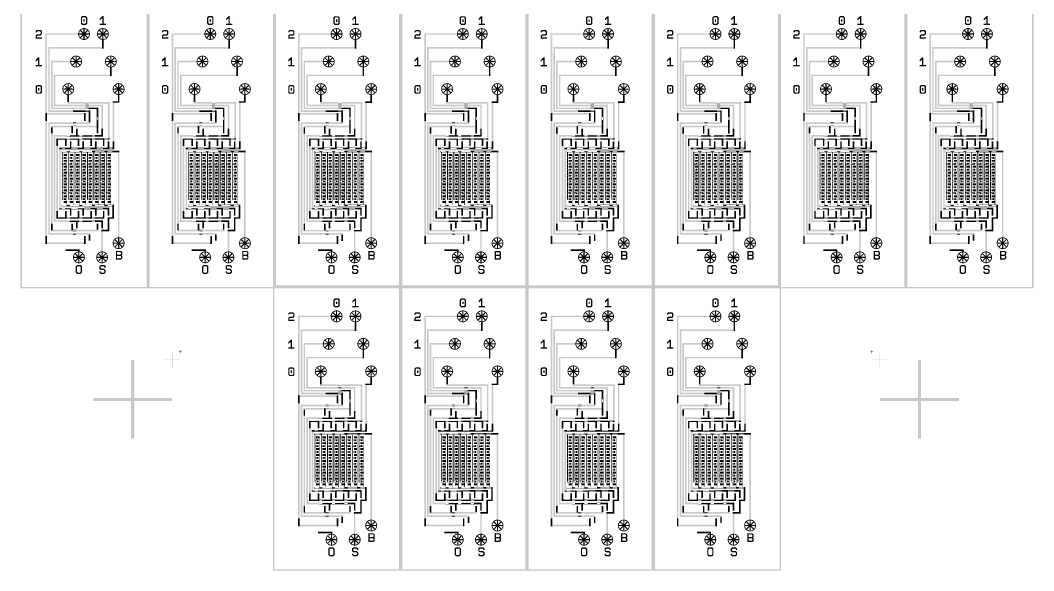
# Model space of a CAD drawing. Extents: x -40770 to 40888, y -46565 to 44734.
# Drawn here: x -32624 to 32742, y -46565 to -11040 of the extents above; entities that cross this region are included whole.
import ezdxf

# ---------------------------------------------------------------- set-up
doc = ezdxf.new("R2010")
doc.units = 0
doc.layers.add('L3D0_control', color=2, linetype='CONTINUOUS')

# ---------------------------------------------------------------- blocks, each defined once
blk = doc.blocks.new('TEXT$12')
at = {"layer": 'L3D0_control'}
for points in [[(0, 480), (80, 560), (120, 480), (120, 560)], [(0, 440), (0, 480), (80, 440), (120, 480)], [(0, 120), (0, 440), (80, 120), (80, 440)], [(0, 80), (0, 120), (120, 80), (80, 120)], [(80, 0), (0, 80), (120, 0), (120, 80)], [(120, 480), (120, 560), (400, 480), (320, 560)], [(120, 0), (120, 80), (320, 0), (400, 80)], [(160, 200), (160, 360), (240, 200), (240, 360)], [(320, 440), (280, 480), (400, 440), (400, 480)], [(280, 80), (320, 120), (400, 80), (400, 120)], [(320, 120), (320, 440), (400, 120), (400, 440)]]:
    blk.add_solid(points, dxfattribs=at)
blk = doc.blocks.new('control-inlet')
at = {"layer": 'L3D0_control'}
for points in [[(-376, 19), (-373.709, 35.498), (-373.709, 19)], [(-375, -18), (-376, 19), (-330.794, -18), (-330.794, 19)], [(-373.709, 35.498), (-371, 55), (-330.794, 35.498), (-322.724, 55)], [(-373.709, 35), (-373.709, 35.498), (-331, 35), (-330.794, 35.498)], [(-373.709, 19), (-373.709, 35), (-330.794, 19), (-330.794, 35)], [(-371, 55), (-365, 91), (-322.724, 55), (-307.828, 91)], [(-365, 91), (-353, 126), (-307.828, 91), (-293.345, 126)], [(-353, 126), (-339, 160), (-293.345, 126), (-279.276, 160)], [(-339, 160), (-330, 179), (-279.276, 160), (-259, 209)], [(-331, 35), (-330.794, 35.001), (-330.794, 35)], [(-330.794, -18), (-330.794, 35.001), (-209, -18), (-209, 35.498)], [(-330, 179), (-323, 193), (-259, 209), (-311.308, 209)], [(-311.308, 209), (-304, 219), (-259, 209), (-259, 237.947)], [(-304, 219), (-302, 224), (-222.339, 253), (-279, 253)], [(-279, 253), (-252, 278), (-222.339, 253), (-222.339, 278)], [(-209, 159), (-259, 209), (-209, 259), (-259, 237.947)], [(-252, 278), (-225, 302), (-222.339, 278), (-222.339, 302)], [(-225, 302), (-193, 322), (-161, 302), (-161, 339)], [(-222.339, 253), (-222.339, 302), (-104.652, 302)], [(-86, 36), (-209, 159), (-86, 136.711), (-209, 259)], [(-209, -18), (-209, 35.498), (-86, -18), (-86, 36)], [(-161, 339), (-126, 354), (-91, 339), (-91, 364)], [(-161, 302), (-161, 339), (-104.652, 302), (-104.652, 339)], [(-104.652, 302), (-104.652, 339), (-35, 331), (-35, 339)], [(-91, 364), (-55, 372), (-18, 364), (-18, 375)], [(-91, 339), (-91, 364), (-18, 339), (-18, 364)], [(-86, -18), (-86, 136.711), (-36, -18), (-36, 87)], [(-36, 87), (-35.769, 136.711), (-18, 87), (-18, 136.711)], [(-36, -18), (-36, 87), (-18, -18), (-18, 87)], [(-35.769, 136.711), (-35, 302), (-18, 136.711), (-18, 309.043)], [(-35, 302), (-35, 339), (-18, 309.043), (-18, 339)], [(-18, 309.043), (-18, 375), (19, 324.371), (19, 376)], [(-18, 193), (-18, 309.043), (35.563, 193), (35, 331)], [(-18, 86), (-18, 193), (36, 86), (35.563, 193)], [(-18, 35.451), (-18, 86), (86, 35.451), (86, 86)], [(-18, -18), (-18, 35.451), (220.465, -18), (220.465, 35.451)], [(19, 324.371), (19, 376), (35, 331), (35, 373.778)], [(55, 322.724), (35, 331), (55, 371), (35, 373.778)], [(36, 86), (88, 138), (136, 86), (188, 138)], [(55, 353), (55, 371), (126, 353), (91, 365)], [(55, 322.724), (55, 353), (126, 322.724), (126, 353)], [(126, 293.345), (55, 322.724), (126, 322.724)], [(86, 36), (86, 86), (136, 86)], [(86, 35.451), (86, 36), (220.465, 35.451)], [(88, 138), (220.465, 193), (188, 138), (220.465, 170.465)], [(88, 138), (143, 193), (220.465, 193)], [(126, 323), (126, 353), (193, 323), (160, 339)], [(126, 302), (126, 323), (224, 302), (193, 323)], [(160.667, 279), (126, 293.345), (160.667, 302), (126, 302)], [(143, 193), (175, 225), (220.465, 193), (220.465, 225)], [(160.667, 279), (160.667, 302), (253, 279), (224, 302)], [(209, 259), (160.667, 279), (209, 279)], [(175, 225), (202, 252), (302, 225), (278, 252)], [(202, 252), (209, 259), (209, 252)], [(209, 252), (209, 279), (278, 252), (253, 279)], [(220.465, 193), (220.465, 225), (259, 209), (259, 225)], [(220.465, 193), (259, 209), (243, 193)], [(220.465, 170.465), (220.465, 193), (243, 193)], [(220.465, 18), (220.465, 35.451), (330.813, 18), (330.813, 35.001)], [(220.465, -18), (220.465, 18), (375.973, -18), (375, 18)], [(265.621, 193), (259, 209), (265.621, 225), (259, 225)], [(265.621, 193), (265.621, 225), (322, 193), (302, 225)], [(278.862, 161), (265.621, 193), (339, 161), (322, 193)], [(293.345, 126), (278.862, 161), (354, 126), (339, 161)], [(307.828, 91), (293.345, 126), (364, 91), (354, 126)], [(322.724, 55), (307.828, 91), (372, 55), (364, 91)], [(330.813, 35.451), (322.724, 55), (373.585, 35.451), (372, 55)], [(331, 35), (330.813, 35.451), (373.585, 35), (373.585, 35.451)], [(330.813, 35), (330.813, 35.001), (331, 35)], [(330.813, 18), (330.813, 35), (373.585, 18), (373.585, 35)], [(373.585, 18), (373.585, 35.451), (375, 18)], [(-373.5, -35), (-375, -18), (-331, -35), (-331, -18)], [(-372, -52), (-373.5, -35), (-323.965, -52), (-331, -35)], [(-372, -55), (-372, -52), (-322.724, -55), (-323.965, -52)], [(-364, -91), (-372, -55), (-307.828, -91), (-322.724, -55)], [(-354, -126), (-364, -91), (-293.345, -126), (-307.828, -91)], [(-339, -161), (-354, -126), (-278.862, -161), (-293.345, -126)], [(-322, -193), (-339, -161), (-265.621, -193), (-278.862, -161)], [(-136.626, -35.793), (-331, -35), (-136.626, -18), (-331, -18)], [(-302, -225), (-322, -193), (-265.621, -225), (-265.621, -193)], [(-278, -252), (-302, -225), (-202, -252), (-175, -225)], [(-253, -279), (-278, -252), (-209, -279), (-209, -252)], [(-265.621, -225), (-265.621, -193), (-259, -225), (-259, -209)], [(-259, -225), (-259, -209), (-243.308, -225), (-243.308, -193)], [(-224, -302), (-253, -279), (-160.667, -302), (-160.667, -279)], [(-243.308, -193), (-208, -157), (-143, -193), (-107, -157)], [(-243.308, -225), (-243.308, -193), (-175, -225), (-143, -193)], [(-193, -323), (-224, -302), (-126, -323), (-126, -302)], [(-209, -259), (-209, -252), (-202, -252)], [(-209, -279), (-209, -259), (-160.667, -279)], [(-208, -157), (-136.774, -86.358), (-107, -157), (-36.358, -86.358)], [(-126, -353), (-160, -339), (-126, -323), (-193, -323)], [(-160.667, -302), (-160.667, -279), (-126, -302), (-126, -293.345)], [(-136.774, -86.358), (-136.626, -86.211), (-36.358, -86.358), (-36, -86.211)], [(-86, -36), (-136.626, -35.793), (-86, -18), (-136.626, -18)], [(-136.626, -86.211), (-86, -36), (18, -86.211), (18, -36)], [(-126, -322.724), (-126, -293.345), (-55, -322.724)], [(-126, -353), (-126, -322.724), (-55, -353), (-55, -322.724)], [(-55, -371), (-91, -365), (-55, -353), (-126, -353)], [(-86, -36), (-86, -18), (18, -36), (18, -18)], [(-35.241, -373.744), (-55, -371), (-35.241, -330.9), (-55, -322.724)], [(-36, -115), (-36, -86.211), (18, -115), (18, -86.211)], [(-35.639, -193), (-36, -115), (18, -193), (18, -115)], [(-35.241, -279), (-35.639, -193), (18, -279), (18, -193)], [(-35, -330.9), (-35.241, -279), (-19, -330.9), (-19, -279)], [(-35, -373.777), (-35.241, -373.744), (-35, -331), (-35.241, -330.9)], [(-19, -376), (-35, -373.777), (-19, -330.9), (-35, -330.9)], [(-19, -376), (-19, -279), (18, -375), (18, -279)], [(18, -35), (18, -18), (307.828, -35), (307.828, -18)], [(18, -36), (18, -35), (86, -36), (86, -35)], [(18, -86), (18, -36), (136, -86), (86, -36)], [(18, -193), (18, -86), (35.563, -193), (36, -86)], [(18, -278), (18, -193), (35.216, -278), (35.563, -193)], [(18, -322.724), (18, -278), (35.034, -322.724), (35.216, -278)], [(18, -331), (18, -322.724), (35, -331), (35.034, -322.724)], [(18, -375), (18, -331), (35.034, -373.619), (35.034, -331)], [(35, -331), (35.034, -330.986), (35.034, -331)], [(35.034, -373.619), (35.034, -330.986), (55, -372), (55, -322.724)], [(143, -193), (36, -86), (243, -193), (136, -86)], [(55, -322.724), (126, -293.345), (126, -322.724)], [(55, -354), (55, -322.724), (126, -354), (126, -322.724)], [(55, -372), (55, -354), (91, -364), (126, -354)], [(86, -36), (86, -35), (136, -35.796), (136, -35)], [(126, -302), (126, -293.345), (163.083, -302), (163.083, -278)], [(126, -322), (126, -302), (193, -322), (225, -302)], [(126, -354), (126, -322), (161, -339), (193, -322)], [(136, -35.796), (136, -35), (331, -35)], [(174, -224), (143, -193), (243, -224), (243, -193)], [(163.083, -278), (209, -259), (209, -278)], [(163.083, -302), (163.083, -278), (225, -302), (252, -278)], [(203, -253), (174, -224), (279, -253), (302, -224)], [(209, -259), (203, -253), (209, -253)], [(209, -278), (209, -253), (252, -278), (279, -253)], [(243, -224), (243, -193), (259, -224), (259, -209)], [(259, -224), (259, -209), (265.621, -224), (265.621, -193)], [(265.621, -193), (279.276, -160), (323, -193), (339, -160)], [(265.621, -224), (265.621, -193), (302, -224), (323, -193)], [(279.276, -160), (293.345, -126), (339, -160), (353, -126)], [(293.345, -126), (307.828, -91), (353, -126), (365, -91)], [(307.828, -35), (307.828, -18), (373.778, -35), (373.778, -18)], [(307.828, -91), (322.724, -55), (365, -91), (371, -55)], [(322.724, -55), (331, -35), (371, -55), (373.778, -35)], [(373.778, -35), (373.778, -18), (376, -19), (375.973, -18)]]:
    blk.add_solid(points, dxfattribs=at)
blk = doc.blocks.new('sandwich')
at = {"layer": 'L3D0_control'}
for points in [[(-226, 74), (-226, 199), (0, 74), (0, 199)], [(-25, -50), (-25, 425), (0, -50), (0, 425)]]:
    blk.add_solid(points, dxfattribs=at)
blk = doc.blocks.new('CIRCLE$4')
at = {"layer": 'L3D0_control'}
for points in [[(-65, 3), (-64, 10), (-56, 3), (-56, 10)], [(-65, -3), (-65, 3), (-56, -3), (-56, 3)], [(-64, 10), (-63, 16), (-56, 10), (-56, 16)], [(-63, 16), (-59, 28), (-56, 16), (-56, 33)], [(-56, 33), (-52, 39), (-44, 33), (-44, 39)], [(-56, -3), (-56, 33), (56, -3), (56, 33)], [(-52, 39), (-48, 44), (-44, 39), (-44, 48)], [(-44, 48), (-39, 52), (-33, 48), (-33, 56)], [(-44, 33), (-44, 48), (-3, 33), (-3, 48)], [(-33, 56), (-28, 59), (-16, 56), (-16, 63)], [(-33, 48), (-33, 56), (-3, 48), (-3, 56)], [(-16, 63), (-10, 64), (-3, 63), (-3, 65)], [(-16, 56), (-16, 63), (-3, 56), (-3, 63)], [(-3, 63), (-3, 65), (3, 63), (3, 65)], [(-3, 56), (-3, 63), (16, 56), (16, 63)], [(-3, 48), (-3, 56), (33, 48), (33, 56)], [(-3, 33), (-3, 48), (44, 33), (44, 48)], [(3, 63), (3, 65), (16, 63), (10, 64)], [(16, 56), (16, 63), (33, 56), (28, 59)], [(33, 48), (33, 56), (44, 48), (39, 52)], [(44, 39), (44, 48), (52, 39), (48, 44)], [(44, 33), (44, 39), (56, 33), (52, 39)], [(56, 16), (56, 33), (63, 16), (59, 28)], [(56, 10), (56, 16), (64, 10), (63, 16)], [(56, 3), (56, 10), (65, 3), (64, 10)], [(56, -3), (56, 3), (65, -3), (65, 3)], [(-64, -10), (-65, -3), (-56, -10), (-56, -3)], [(-63, -16), (-64, -10), (-56, -16), (-56, -10)], [(-56, -33), (-59, -28), (-56, -16), (-63, -16)], [(-56, -33), (-56, -3), (56, -33), (56, -3)], [(-52, -39), (-56, -33), (-44, -39), (-44, -33)], [(-44, -48), (-48, -44), (-44, -39), (-52, -39)], [(-44, -48), (-44, -33), (-3, -48), (-3, -33)], [(-33, -56), (-39, -52), (-33, -48), (-44, -48)], [(-33, -56), (-33, -48), (-3, -56), (-3, -48)], [(-16, -63), (-28, -59), (-16, -56), (-33, -56)], [(-16, -63), (-16, -56), (-3, -63), (-3, -56)], [(-3, -65), (-10, -64), (-3, -63), (-16, -63)], [(-3, -48), (-3, -33), (44, -48), (44, -33)], [(-3, -56), (-3, -48), (33, -56), (33, -48)], [(-3, -63), (-3, -56), (16, -63), (16, -56)], [(-3, -65), (-3, -63), (3, -65), (3, -63)], [(3, -65), (3, -63), (10, -64), (10, -63)], [(10, -64), (10, -63), (16, -63)], [(16, -63), (16, -56), (28, -59), (33, -56)], [(33, -56), (33, -48), (39, -52), (44, -48)], [(44, -39), (44, -33), (52, -39), (56, -33)], [(44, -48), (44, -39), (48, -44), (52, -39)], [(56, -10), (56, -3), (64, -10), (65, -3)], [(56, -16), (56, -10), (63, -16), (64, -10)], [(56, -33), (56, -16), (59, -28), (63, -16)]]:
    blk.add_solid(points, dxfattribs=at)
blk = doc.blocks.new('chamber')
at = {"layer": 'L3D0_control'}
for points in [[(-275, 425), (-275, 450), (-235, 425), (-235, 450)], [(-275, 125), (-275, 425), (-225, 125), (-225, 425)], [(-275, 100), (-275, 125), (-235, 100), (-235, 125)], [(-275, 25), (-275, 100), (-235, 25), (-235, 100)], [(-235, 100), (-235, 125), (-100, 100), (-100, 125)], [(-235, 25), (-235, 50), (-100, 25), (-100, 50)], [(-140, 72), (-140, 78), (-139, 72), (-139, 85)], [(-138, 59), (-139, 65), (-138, 72), (-140, 72)], [(-139, 85), (-138, 91), (-100, 85), (-100, 91)], [(-139, 72), (-139, 85), (-100, 72), (-100, 85)], [(-138, 91), (-135, 100), (-100, 91), (-100, 100)], [(-138, 59), (-138, 72), (-100, 59), (-100, 72)], [(-135, 50), (-138, 59), (-100, 50), (-100, 59)]]:
    blk.add_solid(points, dxfattribs=at)
for name, p in [('sandwich', (50, -250)), ('CIRCLE$4', (-75, 75))]:
    blk.add_blockref(name, p)
blk = doc.blocks.new('TEXT')
at = {"layer": 'L3D0_control'}
for points in [[(0, 480), (0, 560), (320, 480), (320, 560)], [(0, 440), (0, 480), (80, 440), (80, 480)], [(0, 320), (0, 440), (80, 320), (80, 440)], [(0, 280), (0, 320), (280, 280), (280, 320)], [(0, 240), (0, 280), (400, 240), (360, 280)], [(0, 120), (0, 240), (80, 120), (80, 240)], [(0, 80), (0, 120), (80, 80), (80, 120)], [(0, 0), (0, 80), (280, 0), (280, 80)], [(320, 440), (280, 480), (400, 440), (400, 480)], [(280, 280), (280, 320), (320, 280), (320, 360)], [(320, 200), (280, 240), (320, 240)], [(280, 80), (320, 120), (400, 80), (400, 120)], [(280, 0), (280, 80), (320, 0), (400, 80)], [(320, 480), (320, 560), (400, 480)], [(320, 320), (320, 440), (400, 320), (400, 440)], [(320, 280), (320, 320), (360, 280), (400, 320)], [(320, 120), (320, 240), (400, 120), (400, 240)]]:
    blk.add_solid(points, dxfattribs=at)
blk = doc.blocks.new('TEXT$10')
at = {"layer": 'L3D0_control'}
for points in [[(0, 480), (80, 560), (280, 480), (280, 560)], [(0, 440), (0, 480), (80, 440), (120, 480)], [(0, 280), (0, 440), (80, 280), (80, 440)], [(80, 0), (0, 80), (80, 280), (0, 280)], [(80, 0), (80, 120), (120, 0), (120, 80)], [(120, 0), (120, 80), (320, 0), (400, 80)], [(320, 440), (280, 480), (320, 560), (280, 560)], [(280, 80), (320, 120), (400, 80), (400, 120)], [(320, 280), (320, 560), (400, 280), (400, 480)], [(320, 120), (320, 280), (400, 120), (400, 280)]]:
    blk.add_solid(points, dxfattribs=at)
blk = doc.blocks.new('TEXT$11')
at = {"layer": 'L3D0_control'}
for points in [[(0, 480), (80, 560), (400, 480), (320, 560)], [(0, 400), (0, 480), (80, 400), (80, 480)], [(0, 320), (0, 400), (80, 320), (80, 400)], [(80, 240), (0, 320), (400, 240), (320, 320)], [(80, 0), (0, 80), (80, 160), (0, 160)], [(80, 440), (80, 480), (120, 480)], [(80, 320), (80, 360), (120, 320)], [(80, 0), (80, 120), (120, 0), (120, 80)], [(120, 0), (120, 80), (320, 0), (400, 80)], [(320, 440), (280, 480), (320, 480)], [(320, 200), (280, 240), (320, 240)], [(280, 80), (320, 120), (400, 80), (400, 120)], [(320, 400), (320, 480), (400, 400), (400, 480)], [(320, 120), (320, 240), (400, 120), (400, 240)]]:
    blk.add_solid(points, dxfattribs=at)
blk = doc.blocks.new('TEXT$13')
at = {"layer": 'L3D0_control'}
for points in [[(0, 400), (160, 560), (160, 400)], [(0, 320), (0, 400), (40, 320), (120, 400)], [(0, 0), (0, 80), (160, 0), (160, 80)], [(160, 80), (160, 560), (240, 80), (240, 560)], [(160, 0), (160, 80), (400, 0), (400, 80)]]:
    blk.add_solid(points, dxfattribs=at)
blk = doc.blocks.new('TEXT$14')
at = {"layer": 'L3D0_control'}
for points in [[(0, 480), (80, 560), (280, 480), (280, 560)], [(0, 400), (0, 480), (80, 400), (80, 480)], [(0, 200), (80, 280), (120, 200), (120, 280)], [(0, 160), (0, 200), (80, 160), (120, 200)], [(0, 80), (0, 160), (80, 80), (80, 160)], [(0, 0), (0, 80), (400, 0), (400, 80)], [(80, 440), (80, 480), (120, 480)], [(120, 200), (120, 280), (320, 200), (400, 280)], [(280, 480), (280, 560), (400, 480), (320, 560)], [(320, 440), (280, 480), (400, 440), (400, 480)], [(280, 280), (320, 320), (320, 280)], [(320, 280), (320, 440), (400, 280), (400, 440)]]:
    blk.add_solid(points, dxfattribs=at)
blk = doc.blocks.new('device')
at = {"layer": 'L3D0_control'}
for points in [[(-4125, 8975), (-4125, 9075), (4100, 8975), (4100, 9075)], [(-4125, -9075), (-4125, 8975), (-4025, -9075), (-4025, 8975)], [(4000, -8975), (4000, 8975), (4100, -8975), (4100, 8975)], [(-2525, 7050), (-2525, 7150), (-424, 7050), (-424, 7150)], [(-2525, 2075), (-2525, 7050), (-2425, 2075), (-2425, 7050)], [(1076, 6175), (1076, 6750), (1176, 6175), (1176, 6750)], [(-2350, 6175), (-2350, 6275), (1076, 6175), (1076, 6275)], [(-2350, 2250), (-2350, 6175), (-2250, 2250), (-2250, 6175)], [(-2175, 5300), (-2175, 5400), (-925, 5300), (-925, 5400)], [(-2175, 2425), (-2175, 5300), (-2075, 2425), (-2075, 5300)], [(-2000, 4425), (-2000, 4525), (1576, 4425), (1576, 4525)], [(1576, 4425), (1576, 5000), (1676, 4425), (1676, 5000)], [(-2000, 2600), (-2000, 4425), (-1900, 2600), (-1900, 4425)], [(-1125, 2775), (-1125, 3250), (-1025, 2775), (-1025, 3250)], [(2076, 2825), (2076, 3250), (2176, 2825), (2176, 3250)], [(-2000, 2575), (-2000, 2600), (26, 2575), (26, 2600)], [(-1125, 2750), (-1125, 2775), (226, 2750), (226, 2775)], [(-1125, 2675), (-1125, 2750), (26, 2675), (26, 2750)], [(26, 2675), (26, 2700), (226, 2675), (226, 2700)], [(26, 2575), (26, 2600), (226, 2575), (226, 2600)], [(226, 2675), (226, 2775), (1551, 2675), (1551, 2775)], [(226, 2500), (226, 2600), (1126, 2500), (1126, 2600)], [(1451, 475), (1451, 2675), (1551, 475), (1551, 2675)], [(1751, 2725), (1751, 2825), (2176, 2725), (2176, 2825)], [(1751, 275), (1751, 2725), (1851, 275), (1851, 2725)], [(-2525, 1575), (-2525, 2075), (-2425, 1575), (-2425, 2075)], [(-2425, 1975), (-2425, 2075), (-74, 1975), (-74, 2075)], [(-2350, 2225), (-2350, 2250), (-774, 2225), (-774, 2250)], [(-2350, 2150), (-2350, 2225), (-774, 2150), (-774, 2225)], [(-2175, 2400), (-2175, 2425), (26, 2400), (26, 2425)], [(-2175, 2325), (-2175, 2400), (26, 2325), (26, 2400)], [(-2000, 2500), (-2000, 2575), (26, 2500), (26, 2575)], [(-774, 2225), (-774, 2250), (26, 2225), (26, 2250)], [(-774, 2150), (-774, 2225), (26, 2150), (26, 2225)], [(-74, 1575), (-74, 2075), (26, 1575), (26, 2075)], [(26, 2500), (26, 2525), (226, 2500), (226, 2525)], [(26, 2400), (26, 2425), (226, 2400), (226, 2425)], [(26, 2325), (26, 2350), (226, 2325), (226, 2350)], [(26, 2225), (26, 2250), (226, 2225), (226, 2250)], [(26, 2150), (26, 2175), (326, 2150), (326, 2175)], [(226, 2325), (226, 2425), (826, 2325), (826, 2425)], [(226, 2175), (226, 2250), (326, 2175), (326, 2250)], [(226, 1475), (226, 2150), (326, 1475), (326, 2150)], [(726, 1825), (726, 2325), (826, 1825), (826, 2325)], [(1026, 1075), (1026, 2500), (1126, 1075), (1126, 2500)], [(-2525, -5750), (-2525, 1575), (-2425, -5750), (-2425, 1575)], [(-2350, 1450), (-2350, 1475), (-774, 1450), (-774, 1475)], [(-2350, 1375), (-2350, 1450), (-774, 1375), (-774, 1450)], [(-2350, -5550), (-2350, 1375), (-2250, -5550), (-2250, 1375)], [(-774, 1450), (-774, 1475), (-574, 1450), (-574, 1475)], [(-774, 1375), (-774, 1400), (-574, 1375), (-574, 1400)], [(-574, 1375), (-574, 1475), (326, 1375), (326, 1475)], [(726, 1625), (726, 1825), (751, 1625), (751, 1825)], [(726, 1200), (726, 1625), (826, 1200), (826, 1625)], [(801, 1625), (801, 1825), (826, 1625), (826, 1825)], [(-2175, 1250), (-2175, 1275), (-774, 1250), (-774, 1275)], [(-2175, 1175), (-2175, 1250), (-874, 1175), (-874, 1250)], [(-2175, 775), (-2175, 1175), (-2075, 775), (-2075, 1175)], [(-2175, -4950), (-2175, 775), (-2075, -4950), (-2075, 775)], [(-2000, 650), (-2000, 675), (-574, 650), (-574, 675)], [(-2000, 575), (-2000, 650), (-1174, 575), (-1174, 650)], [(-974, 575), (-974, 650), (-474, 575), (-474, 650)], [(-874, 775), (-874, 1250), (-774, 775), (-774, 1250)], [(-774, 1250), (-774, 1275), (-574, 1250), (-574, 1275)], [(-774, 1175), (-774, 1200), (726, 1175), (726, 1200)], [(-574, 1200), (-574, 1275), (726, 1200), (726, 1275)], [(-574, 650), (-574, 1075), (-474, 650), (-474, 1075)], [(-474, 650), (-474, 675), (426, 650), (426, 675)], [(-474, 575), (-474, 650), (-374, 575), (-374, 650)], [(-174, 575), (-174, 650), (426, 575), (426, 650)], [(426, 650), (426, 675), (626, 650), (626, 675)], [(626, 575), (626, 675), (1126, 575), (1126, 675)], [(726, 775), (726, 1200), (826, 775), (826, 1200)], [(1026, 675), (1026, 1075), (1126, 675), (1126, 1075)], [(-2000, -4750), (-2000, 575), (-1900, -4750), (-1900, 575)], [(-1825, 450), (-1825, 475), (-174, 450), (-174, 475)], [(-1825, 375), (-1825, 450), (-1174, 375), (-1174, 450)], [(-1825, -25), (-1825, 375), (-1725, -25), (-1725, 375)], [(-1274, -25), (-1274, 375), (-1174, -25), (-1174, 375)], [(-1174, 575), (-1174, 600), (-974, 575), (-974, 600)], [(-1174, 375), (-1174, 400), (-974, 375), (-974, 400)], [(-974, 375), (-974, 450), (-374, 375), (-374, 450)], [(-974, -125), (-974, 275), (-874, -125), (-874, 275)], [(-474, -25), (-474, 375), (-374, -25), (-374, 375)], [(-374, 575), (-374, 600), (-174, 575), (-174, 600)], [(-374, 375), (-374, 400), (-174, 375), (-174, 400)], [(-174, 450), (-174, 475), (626, 450), (626, 475)], [(-174, 375), (-174, 450), (426, 375), (426, 450)], [(-174, -125), (-174, 275), (-74, -125), (-74, 275)], [(326, -25), (326, 375), (426, -25), (426, 375)], [(426, 575), (426, 600), (626, 575), (626, 600)], [(426, 375), (426, 400), (626, 375), (626, 400)], [(626, 450), (626, 475), (1226, 450), (1226, 475)], [(626, 375), (626, 450), (1226, 375), (1226, 450)], [(626, -125), (626, 275), (726, -125), (726, 275)], [(1126, -25), (1126, 375), (1226, -25), (1226, 375)], [(1226, 450), (1226, 475), (1426, 450), (1426, 475)], [(1226, 375), (1226, 400), (1426, 375), (1426, 400)], [(1426, 375), (1426, 475), (1551, 375), (1551, 475)], [(1426, -125), (1426, 275), (1526, -125), (1526, 275)], [(1751, -125), (1751, 275), (1851, -125), (1851, 275)], [(-1825, -4150), (-1825, -25), (-1725, -4150), (-1725, -25)], [(-1650, -150), (-1650, -125), (-874, -150), (-874, -125)], [(-1650, -225), (-1650, -150), (-1474, -225), (-1474, -150)], [(-1650, -3950), (-1650, -225), (-1550, -3950), (-1550, -225)], [(-1500, -350), (-1500, -325), (426, -350), (426, -325)], [(-1500, -425), (-1500, -350), (-1474, -425), (-1474, -350)], [(-1474, -225), (-1474, -200), (-1274, -225), (-1274, -200)], [(-1474, -425), (-1474, -400), (-1174, -425), (-1174, -400)], [(-1375, -650), (-1375, -525), (-1150, -650), (-1150, -525)], [(-1274, -225), (-1274, -150), (-874, -225), (-874, -150)], [(-1174, -425), (-1174, -350), (-975, -425), (-975, -350)], [(-975, -425), (-975, -400), (-374, -425), (-374, -400)], [(-975, -650), (-975, -525), (-750, -650), (-750, -525)], [(-874, -150), (-874, -125), (-74, -150), (-74, -125)], [(-874, -225), (-874, -200), (-474, -225), (-474, -200)], [(-575, -650), (-575, -525), (-349, -650), (-349, -525)], [(-474, -225), (-474, -150), (-74, -225), (-74, -150)], [(-374, -425), (-374, -350), (-174, -425), (-174, -350)], [(-174, -425), (-174, -400), (426, -425), (426, -400)], [(-174, -650), (-174, -525), (51, -650), (51, -525)], [(-74, -150), (-74, -125), (726, -150), (726, -125)], [(-74, -225), (-74, -200), (326, -225), (326, -200)], [(226, -650), (226, -525), (451, -650), (451, -525)], [(326, -225), (326, -150), (726, -225), (726, -150)], [(426, -350), (426, -325), (1226, -350), (1226, -325)], [(426, -425), (426, -350), (626, -425), (626, -350)], [(626, -425), (626, -400), (1226, -425), (1226, -400)], [(626, -650), (626, -525), (851, -650), (851, -525)], [(726, -150), (726, -125), (1126, -150), (1126, -125)], [(726, -225), (726, -200), (1126, -225), (1126, -200)], [(1026, -650), (1026, -525), (1251, -650), (1251, -525)], [(1126, -150), (1126, -125), (1526, -150), (1526, -125)], [(1126, -225), (1126, -150), (1526, -225), (1526, -150)], [(1226, -350), (1226, -325), (1726, -350), (1726, -325)], [(1226, -425), (1226, -350), (1426, -425), (1426, -350)], [(1426, -425), (1426, -400), (1726, -425), (1726, -400)], [(1426, -650), (1426, -525), (1651, -650), (1651, -525)], [(1526, -150), (1526, -125), (1726, -150), (1726, -125)], [(1526, -225), (1526, -200), (1726, -225), (1726, -200)], [(1726, -225), (1726, -125), (1851, -225), (1851, -125)], [(1726, -425), (1726, -325), (2176, -425), (2176, -325)], [(2076, -5850), (2076, -425), (2176, -5850), (2176, -425)], [(-1175, -700), (-1175, -650), (-1150, -700), (-1150, -650)], [(-775, -700), (-775, -650), (-750, -700), (-750, -650)], [(-374, -700), (-374, -650), (-349, -700), (-349, -650)], [(26, -700), (26, -650), (51, -700), (51, -650)], [(426, -700), (426, -650), (451, -700), (451, -650)], [(826, -700), (826, -650), (851, -700), (851, -650)], [(1226, -700), (1226, -650), (1251, -700), (1251, -650)], [(1626, -700), (1626, -650), (1651, -700), (1651, -650)], [(-1500, -3775), (-1500, -3750), (426, -3775), (426, -3750)], [(-1500, -3850), (-1500, -3775), (-1475, -3850), (-1475, -3775)], [(-1475, -3850), (-1475, -3825), (-1175, -3850), (-1175, -3825)], [(-1175, -3850), (-1175, -3775), (-975, -3850), (-975, -3775)], [(-975, -3850), (-975, -3825), (-374, -3850), (-374, -3825)], [(-374, -3850), (-374, -3775), (-174, -3850), (-174, -3775)], [(-174, -3850), (-174, -3825), (426, -3850), (426, -3825)], [(426, -3775), (426, -3750), (1226, -3775), (1226, -3750)], [(426, -3850), (426, -3775), (626, -3850), (626, -3775)], [(626, -3850), (626, -3825), (1226, -3850), (1226, -3825)], [(1226, -3775), (1226, -3750), (1426, -3775), (1426, -3750)], [(1226, -3850), (1226, -3775), (1426, -3850), (1426, -3775)], [(1426, -3775), (1426, -3750), (1726, -3775), (1726, -3750)], [(1426, -3850), (1426, -3825), (1726, -3850), (1726, -3825)], [(1726, -3850), (1726, -3750), (1826, -3850), (1826, -3750)], [(1726, -4550), (1726, -3850), (1826, -4550), (1826, -3850)], [(-1825, -4575), (-1825, -4150), (-1725, -4575), (-1725, -4150)], [(-1650, -3975), (-1650, -3950), (-74, -3975), (-74, -3950)], [(-1650, -4050), (-1650, -3975), (-1475, -4050), (-1475, -3975)], [(-1475, -4050), (-1475, -4025), (-1275, -4050), (-1275, -4025)], [(-1275, -4050), (-1275, -3975), (-875, -4050), (-875, -3975)], [(-1275, -4550), (-1275, -4150), (-1175, -4550), (-1175, -4150)], [(-975, -4450), (-975, -4050), (-875, -4450), (-875, -4050)], [(-875, -4050), (-875, -4025), (-475, -4050), (-475, -4025)], [(-475, -4050), (-475, -3975), (-74, -4050), (-74, -3975)], [(-474, -4550), (-474, -4150), (-374, -4550), (-374, -4150)], [(-174, -4450), (-174, -4050), (-74, -4450), (-74, -4050)], [(-74, -3975), (-74, -3950), (726, -3975), (726, -3950)], [(-74, -4050), (-74, -4025), (326, -4050), (326, -4025)], [(326, -4050), (326, -3975), (726, -4050), (726, -3975)], [(326, -4550), (326, -4150), (426, -4550), (426, -4150)], [(626, -4450), (626, -4050), (726, -4450), (726, -4050)], [(726, -3975), (726, -3950), (1126, -3975), (1126, -3950)], [(726, -4050), (726, -4025), (1126, -4050), (1126, -4025)], [(1126, -4050), (1126, -3950), (1526, -4050), (1526, -3950)], [(1126, -4550), (1126, -4150), (1226, -4550), (1226, -4150)], [(1426, -4450), (1426, -4050), (1526, -4450), (1526, -4050)], [(-2175, -5375), (-2175, -4950), (-2075, -5375), (-2075, -4950)], [(-2000, -4775), (-2000, -4750), (-474, -4775), (-474, -4750)], [(-2000, -4850), (-2000, -4775), (-1175, -4850), (-1175, -4775)], [(-1825, -4650), (-1825, -4575), (-1175, -4650), (-1175, -4575)], [(-1725, -4575), (-1725, -4550), (-1175, -4575), (-1175, -4550)], [(-1175, -4575), (-1175, -4550), (-374, -4575), (-374, -4550)], [(-1175, -4650), (-1175, -4625), (-975, -4650), (-975, -4625)], [(-1175, -4850), (-1175, -4825), (-975, -4850), (-975, -4825)], [(-975, -4650), (-975, -4575), (-374, -4650), (-374, -4575)], [(-975, -4850), (-975, -4775), (-474, -4850), (-474, -4775)], [(-875, -5350), (-875, -4950), (-775, -5350), (-775, -4950)], [(-575, -5250), (-575, -4850), (-474, -5250), (-474, -4850)], [(-474, -4775), (-474, -4750), (426, -4775), (426, -4750)], [(-474, -4850), (-474, -4775), (-374, -4850), (-374, -4775)], [(-374, -4575), (-374, -4550), (426, -4575), (426, -4550)], [(-374, -4650), (-374, -4625), (-174, -4650), (-174, -4625)], [(-374, -4850), (-374, -4825), (-174, -4850), (-174, -4825)], [(-174, -4650), (-174, -4575), (426, -4650), (426, -4575)], [(-174, -4850), (-174, -4775), (426, -4850), (426, -4775)], [(426, -4575), (426, -4550), (626, -4575), (626, -4550)], [(426, -4650), (426, -4625), (626, -4650), (626, -4625)], [(426, -4775), (426, -4750), (626, -4775), (626, -4750)], [(426, -4850), (426, -4825), (626, -4850), (626, -4825)], [(626, -4650), (626, -4550), (1226, -4650), (1226, -4550)], [(626, -4850), (626, -4750), (1126, -4850), (1126, -4750)], [(726, -5350), (726, -4950), (826, -5350), (826, -4950)], [(1026, -5250), (1026, -4850), (1126, -5250), (1126, -4850)], [(1426, -4650), (1426, -4550), (1826, -4650), (1826, -4550)], [(1426, -5350), (1426, -4650), (1526, -5350), (1526, -4650)], [(-2525, -6250), (-2525, -5750), (-2425, -6250), (-2425, -5750)], [(-2350, -5575), (-2350, -5550), (-775, -5575), (-775, -5550)], [(-2350, -5650), (-2350, -5575), (-775, -5650), (-775, -5575)], [(-2175, -5450), (-2175, -5375), (-775, -5450), (-775, -5375)], [(-2075, -5375), (-2075, -5350), (-875, -5375), (-875, -5350)], [(-875, -5375), (-875, -5350), (-575, -5375), (-575, -5350)], [(-775, -5450), (-775, -5425), (-575, -5450), (-575, -5425)], [(-775, -5575), (-775, -5550), (-575, -5575), (-575, -5550)], [(-775, -5650), (-775, -5625), (-575, -5650), (-575, -5625)], [(-575, -5450), (-575, -5350), (826, -5450), (826, -5350)], [(-575, -5650), (-575, -5550), (326, -5650), (326, -5550)], [(-74, -6250), (-74, -5750), (26, -6250), (26, -5750)], [(226, -6050), (226, -5650), (326, -6050), (326, -5650)], [(1026, -5450), (1026, -5350), (1526, -5450), (1526, -5350)], [(1026, -6750), (1026, -5450), (1126, -6750), (1126, -5450)], [(-2425, -6250), (-2425, -6150), (-74, -6250), (-74, -6150)], [(-1250, -6700), (-1250, -6600), (-449, -6700), (-449, -6600)], [(-449, -6750), (-449, -6600), (-349, -6750), (-349, -6600)], [(-4025, -9075), (-4025, -8975), (4100, -9075), (4100, -8975)]]:
    blk.add_solid(points, dxfattribs=at)
for name, p in [('TEXT$12', (-274, 7675)), ('TEXT$13', (926, 7675)), ('TEXT$14', (-3150, 6800)), ('control-inlet', (-74, 7100)), ('control-inlet', (1126, 7100)), ('TEXT$13', (-3150, 5050)), ('control-inlet', (-575, 5350)), ('control-inlet', (1626, 5350)), ('control-inlet', (-1075, 3600)), ('control-inlet', (2126, 3600)), ('TEXT$12', (-3150, 3300)), ('chamber', (-1200, -850)), ('chamber', (-800, -850)), ('chamber', (-400, -850)), ('chamber', (0, -850)), ('chamber', (400, -850)), ('chamber', (800, -850)), ('chamber', (1200, -850)), ('chamber', (1600, -850)), ('chamber', (-1200, -1225)), ('chamber', (-1200, -1600)), ('chamber', (-800, -1225)), ('chamber', (-800, -1600)), ('chamber', (-400, -1225)), ('chamber', (-400, -1600)), ('chamber', (0, -1225)), ('chamber', (0, -1600)), ('chamber', (400, -1225)), ('chamber', (400, -1600)), ('chamber', (800, -1225)), ('chamber', (800, -1600)), ('chamber', (1200, -1225)), ('chamber', (1200, -1600)), ('chamber', (1600, -1225)), ('chamber', (1600, -1600)), ('chamber', (-1200, -1975)), ('chamber', (-1200, -2350)), ('chamber', (-800, -1975)), ('chamber', (-800, -2350)), ('chamber', (-400, -1975)), ('chamber', (-400, -2350)), ('chamber', (0, -1975)), ('chamber', (0, -2350)), ('chamber', (400, -1975)), ('chamber', (400, -2350)), ('chamber', (800, -1975)), ('chamber', (800, -2350)), ('chamber', (1200, -1975)), ('chamber', (1200, -2350)), ('chamber', (1600, -1975)), ('chamber', (1600, -2350)), ('chamber', (-1200, -2725)), ('chamber', (-800, -2725)), ('chamber', (-400, -2725)), ('chamber', (0, -2725)), ('chamber', (400, -2725)), ('chamber', (800, -2725)), ('chamber', (1200, -2725)), ('chamber', (1600, -2725)), ('chamber', (-1200, -3100)), ('chamber', (-1200, -3475)), ('chamber', (-800, -3100)), ('chamber', (-800, -3475)), ('chamber', (-400, -3100)), ('chamber', (-400, -3475)), ('chamber', (0, -3100)), ('chamber', (0, -3475)), ('chamber', (400, -3100)), ('chamber', (400, -3475)), ('chamber', (800, -3100)), ('chamber', (800, -3475)), ('chamber', (1200, -3100)), ('chamber', (1200, -3475)), ('chamber', (1600, -3100)), ('chamber', (1600, -3475)), ('control-inlet', (2126, -6200)), ('control-inlet', (-399, -7100)), ('control-inlet', (1076, -7100)), ('TEXT', (1951, -7250)), ('TEXT$10', (-600, -8150)), ('TEXT$11', (901, -8150))]:
    blk.add_blockref(name, p)

msp = doc.modelspace()

# ---------------------------------------------------------------- linework, layer by layer
at = {"layer": 'L3D0_control'}
for points in [[(-22838, -33461), (-22838, -32446), (-22798, -33461), (-22798, -32446)], [(-22407, -32446), (-22407, -32436), (-22204, -32446), (-22204, -32436)], [(-22311, -32542), (-22311, -32339), (-22300, -32542), (-22300, -32339)], [(-22223, -32339), (-22223, -32337), (-22183, -32339), (-22183, -32337)], [(-22204, -32359), (-22204, -32318), (-22202, -32359), (-22202, -32318)], [(22181, -32339), (22181, -32337), (22222, -32339), (22222, -32337)], [(22200, -32359), (22200, -32318), (22202, -32359), (22202, -32318)], [(22202, -32446), (22202, -32436), (22405, -32446), (22405, -32436)], [(22299, -32542), (22299, -32339), (22309, -32542), (22309, -32339)], [(22796, -33461), (22796, -32446), (22837, -33461), (22837, -32446)], [(-25477, -38049), (-25477, -32974), (-25274, -38049), (-25274, -32974)], [(-23326, -32974), (-23326, -32933), (-22311, -32974), (-22311, -32933)], [(22309, -32974), (22309, -32933), (23324, -32974), (23324, -32933)], [(25273, -38049), (25273, -32974), (25476, -38049), (25476, -32974)], [(-27913, -35613), (-27913, -35410), (-22838, -35613), (-22838, -35410)], [(22837, -35613), (22837, -35410), (27912, -35613), (27912, -35410)]]:
    msp.add_solid(points, dxfattribs=at)

# ---------------------------------------------------------------- block references
at = {"xscale": 1.015, "yscale": 1.015}
for p in [(-28437, -19134), (-20292, -19134), (-12146, -19135), (-4001, -19135), (4144, -19135), (12290, -19134), (12290, -19135), (20435, -19134), (28581, -19134), (-12146, -37354), (-4001, -37354), (4144, -37354), (12290, -37354)]:
    msp.add_blockref('device', p, dxfattribs=at)

doc.saveas('drawing.dxf')
